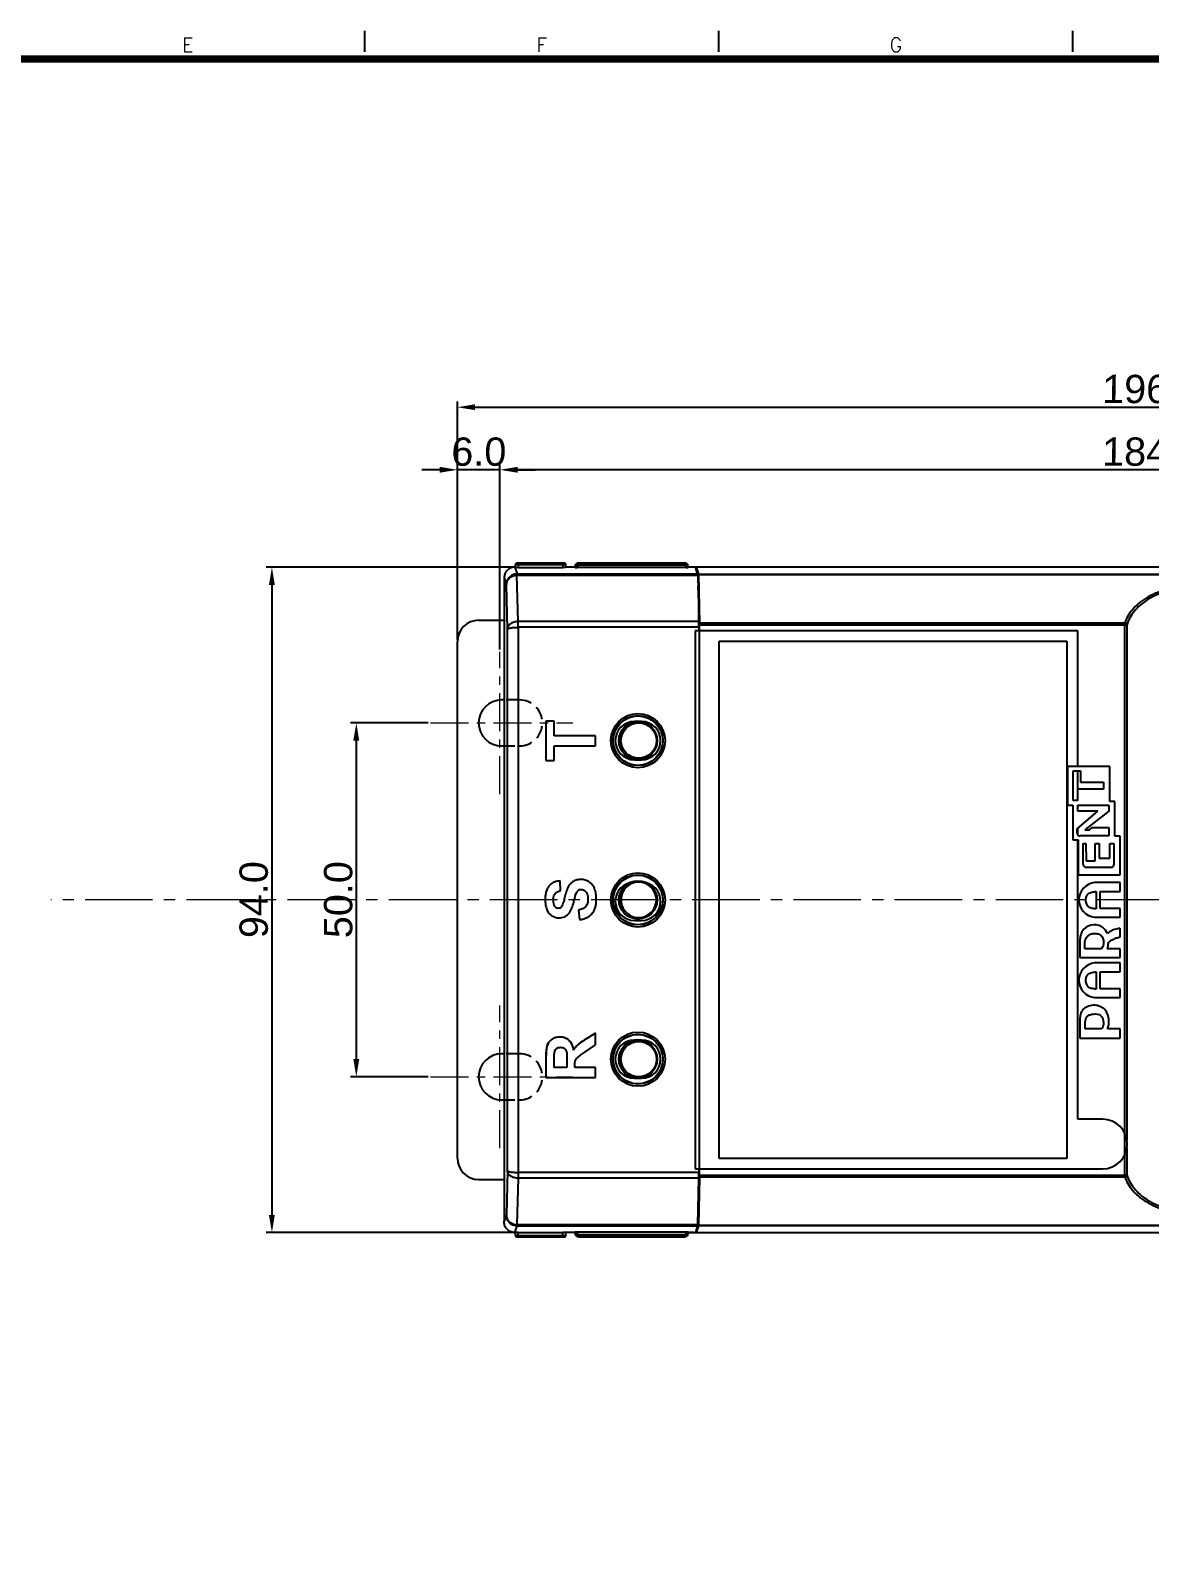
# Model space of a CAD drawing. Header units: millimetres. Extents: x 509 to 5579, y -1329 to 587.
# Drawn here: x 1314.6 to 1472.5, y -988.3 to -771.6 of the extents above; entities that cross this region are included whole.
import ezdxf
from ezdxf.enums import TextEntityAlignment as Align

# ---------------------------------------------------------------- set-up
doc = ezdxf.new("R2010")
doc.units = ezdxf.units.MM
doc.header["$PDMODE"] = 3
doc.header["$PDSIZE"] = 1
for name, pattern in [('CENTER', [17.8, 10.75, -2.35, 2.35, -2.35]), ('CENTER2', [28.575, 19.05, -3.175, 3.175, -3.175]), ('HIDDEN', [3.525, 2.35, -1.175])]:
    doc.linetypes.add(name, pattern=pattern)
doc.layers.get('0').update_dxf_attribs({"linetype": 'CONTINUOUS'})
doc.layers.get('Defpoints').update_dxf_attribs({"linetype": 'CONTINUOUS'})
doc.layers.add('3', color=112, linetype='CENTER', lineweight=15)
doc.layers.add('Dim', color=1, linetype='CONTINUOUS')
doc.styles.add('OMI-1', font='arial.ttf', dxfattribs={"oblique": 1})
doc.styles.add('SIM', font='simplex')
doc.dimstyles.new('1', dxfattribs={"dimtxt": 4, "dimasz": 2.5, "dimexe": 0.8, "dimexo": 0.3, "dimgap": 0.5, "dimtad": 1, "dimtoh": 1, "dimdec": 1, "dimzin": 0, "dimdsep": 46, "dimtxsty": 'OMI-1', "dimcen": 0, "dimclrd": 256, "dimclre": 256, "dimclrt": 256, "dimadec": 0, "dimazin": 0, "dimtfac": 0.8, "dimtdec": 1, "dimtix": 1, "dimtmove": 0, "dimatfit": 3, "dimfxl": 1, "dimtolj": 1, "dimtzin": 0, "dimarcsym": 0})

# ---------------------------------------------------------------- blocks, each defined once
blk = doc.blocks.new('*D4307')
at = {"layer": 'Defpoints', "color": 0}
for p in [(1371.02, -869.4), (1360.56, -919.4), (1371.02, -919.4)]:
    blk.add_point(p, dxfattribs=at)
at = {"layer": 'Dim', "lineweight": -2}
for p, q in [((1370.72, -869.4), (1359.76, -869.4)), ((1360.56, -871.9), (1360.56, -916.9)), ((1370.72, -919.4), (1359.76, -919.4))]:
    blk.add_line(p, q, dxfattribs=at)
at = {"layer": 'Dim'}
for points in [[(1360.97, -871.9), (1360.14, -871.9), (1360.56, -869.4)], [(1360.14, -916.9), (1360.97, -916.9), (1360.56, -919.4)]]:
    blk.add_solid(points, dxfattribs=at)
at = {"layer": 'Dim', "insert": (1358.02, -894.4), "char_height": 4, "attachment_point": 5, "rotation": 90, "style": 'OMI-1'}
blk.add_mtext('\\A1;50.0', dxfattribs=at)
blk = doc.blocks.new('*D4308')
at = {"layer": 'Defpoints', "color": 0}
for p in [(1383.03, -847.4), (1348.64, -941.4), (1383.03, -941.4)]:
    blk.add_point(p, dxfattribs=at)
at = {"layer": 'Dim', "lineweight": -2}
for p, q in [((1382.73, -847.4), (1347.84, -847.4)), ((1348.64, -849.9), (1348.64, -938.9)), ((1382.73, -941.4), (1347.84, -941.4))]:
    blk.add_line(p, q, dxfattribs=at)
at = {"layer": 'Dim'}
for points in [[(1349.05, -849.9), (1348.22, -849.9), (1348.64, -847.4)], [(1348.22, -938.9), (1349.05, -938.9), (1348.64, -941.4)]]:
    blk.add_solid(points, dxfattribs=at)
at = {"layer": 'Dim', "insert": (1346.09, -894.4), "char_height": 4, "attachment_point": 5, "rotation": 90, "style": 'OMI-1'}
blk.add_mtext('\\A1;94.0', dxfattribs=at)
blk = doc.blocks.new('*D4310')
at = {"layer": 'Defpoints', "color": 0}
for p in [(1380.83, -833.64), (1380.83, -859.34), (1564.83, -859.34)]:
    blk.add_point(p, dxfattribs=at)
at = {"layer": 'Dim', "lineweight": -2}
for p, q in [((1380.83, -859.04), (1380.83, -832.84)), ((1562.33, -833.64), (1383.33, -833.64)), ((1564.83, -859.04), (1564.83, -832.84))]:
    blk.add_line(p, q, dxfattribs=at)
at = {"layer": 'Dim'}
for points in [[(1383.33, -833.22), (1383.33, -834.05), (1380.83, -833.64)], [(1562.33, -834.05), (1562.33, -833.22), (1564.83, -833.64)]]:
    blk.add_solid(points, dxfattribs=at)
at = {"layer": 'Dim', "insert": (1472.83, -831.1), "char_height": 4, "attachment_point": 5, "style": 'OMI-1'}
blk.add_mtext('\\A1;184.0', dxfattribs=at)
blk = doc.blocks.new('*D4329')
at = {"layer": 'Defpoints', "color": 0}
for p in [(1570.83, -824.8), (1374.83, -857.9), (1570.83, -857.9)]:
    blk.add_point(p, dxfattribs=at)
at = {"layer": 'Dim', "lineweight": -2}
for p, q in [((1374.83, -857.6), (1374.83, -824)), ((1377.33, -824.8), (1568.33, -824.8)), ((1570.83, -857.6), (1570.83, -824))]:
    blk.add_line(p, q, dxfattribs=at)
at = {"layer": 'Dim'}
for points in [[(1377.33, -824.38), (1377.33, -825.21), (1374.83, -824.8)], [(1568.33, -825.21), (1568.33, -824.38), (1570.83, -824.8)]]:
    blk.add_solid(points, dxfattribs=at)
at = {"layer": 'Dim', "insert": (1472.83, -822.25), "char_height": 4, "attachment_point": 5, "style": 'OMI-1'}
blk.add_mtext('\\A1;196.0', dxfattribs=at)
blk = doc.blocks.new('*D4338')
at = {"layer": 'Defpoints', "color": 0}
for p in [(1374.83, -833.64), (1374.83, -857.9), (1380.83, -859.34)]:
    blk.add_point(p, dxfattribs=at)
at = {"layer": 'Dim', "lineweight": -2}
for p, q in [((1372.33, -833.64), (1369.83, -833.64)), ((1374.83, -857.6), (1374.83, -832.84)), ((1380.83, -833.64), (1374.83, -833.64)), ((1380.83, -859.04), (1380.83, -832.84)), ((1383.33, -833.64), (1385.83, -833.64))]:
    blk.add_line(p, q, dxfattribs=at)
at = {"layer": 'Dim'}
for points in [[(1372.33, -834.05), (1372.33, -833.22), (1374.83, -833.64)], [(1383.33, -833.22), (1383.33, -834.05), (1380.83, -833.64)]]:
    blk.add_solid(points, dxfattribs=at)
at = {"layer": 'Dim', "insert": (1377.83, -831.1), "char_height": 4, "attachment_point": 5, "style": 'OMI-1'}
blk.add_mtext('\\A1;6.0', dxfattribs=at)

msp = doc.modelspace()

# ---------------------------------------------------------------- linework, layer by layer
for p, q in [((1361.749, -774.602), (1361.749, -771.602)), ((1411.749, -774.602), (1411.749, -771.602)), ((1461.749, -774.602), (1461.749, -771.602))]:
    msp.add_line(p, q)
at = {"color": 7, "linetype": 'Continuous'}
for p, q in [((1383.032, -847.401), (1383.032, -847.001)), ((1383.032, -847.001), (1390.132, -847.001)), ((1383.232, -846.801), (1389.932, -846.801)), ((1383.432, -846.801), (1383.432, -847.422)), ((1389.732, -846.801), (1389.732, -847.422)), ((1390.132, -847.401), (1390.132, -847.001)), ((1391.932, -847.117), (1391.932, -846.801)), ((1391.932, -846.801), (1406.932, -846.801)), ((1406.932, -846.817), (1391.932, -846.817)), ((1406.932, -847.117), (1391.932, -847.117)), ((1406.932, -847.117), (1406.932, -846.817)), ((1381.432, -848.901), (1381.432, -939.902)), ((1381.432, -848.902), (1381.747, -849.846)), ((1382.931, -847.401), (1383.249, -848.356)), ((1383.032, -847.401), (1382.931, -847.401)), ((1383.407, -855.074), (1383.244, -848.535)), ((1383.244, -848.535), (1408.759, -848.535)), ((1383.249, -848.356), (1408.75, -848.356)), ((1383.432, -847.422), (1389.732, -847.422)), ((1391.432, -847.401), (1390.132, -847.401)), ((1391.432, -847.401), (1391.432, -847.301)), ((1391.448, -847.301), (1391.448, -847.449)), ((1391.748, -847.301), (1391.448, -847.301)), ((1391.748, -847.301), (1391.748, -847.464)), ((1407.116, -847.464), (1391.748, -847.464)), ((1407.116, -847.464), (1407.116, -847.301)), ((1407.116, -847.301), (1407.416, -847.301)), ((1407.416, -847.449), (1407.416, -847.301)), ((1407.432, -847.301), (1407.432, -847.401)), ((1408.236, -847.401), (1407.432, -847.401)), ((1408.75, -848.356), (1408.436, -847.412)), ((1408.532, -847.401), (1408.532, -847.702)), ((1408.532, -847.401), (1408.854, -848.366)), ((1408.759, -848.535), (1408.922, -855.074)), ((1408.854, -848.366), (1504.88, -848.366)), ((1408.856, -848.42), (1409.027, -855.283)), ((1408.856, -848.42), (1504.88, -848.42)), ((1381.904, -856.154), (1381.747, -849.846)), ((1408.819, -850.075), (1408.796, -850.03)), ((1408.811, -850.616), (1408.847, -850.616)), ((1408.847, -850.616), (1408.929, -853.9)), ((1377.832, -854.901), (1381.432, -854.901)), ((1408.922, -855.074), (1383.407, -855.074)), ((1408.893, -853.9), (1408.929, -853.9)), ((1408.896, -854.024), (1408.93, -854.024)), ((1408.929, -853.9), (1408.93, -854.024)), ((1408.93, -855.074), (1408.93, -854.024)), ((1469.088, -855.283), (1409.027, -855.283)), ((1409.03, -933.273), (1409.03, -855.529)), ((1409.03, -855.529), (1469.381, -855.529)), ((1469.088, -933.519), (1469.088, -855.283)), ((1469.381, -928.394), (1469.381, -855.529)), ((1374.832, -930.901), (1374.832, -857.901)), ((1381.904, -932.649), (1381.904, -856.154)), ((1383.404, -855.893), (1383.404, -932.909)), ((1408.93, -855.893), (1383.404, -855.893)), ((1408.421, -856.401), (1408.421, -932.401)), ((1462.421, -856.401), (1408.421, -856.401)), ((1408.93, -855.893), (1408.93, -856.401)), ((1411.797, -930.936), (1411.797, -857.866)), ((1411.797, -857.866), (1460.867, -857.866)), ((1460.867, -857.866), (1460.867, -930.936)), ((1462.421, -875.562), (1462.421, -856.401)), ((1381.432, -866.151), (1381.082, -866.151)), ((1387.341, -869.147), (1387.341, -874.693)), ((1388.508, -869.147), (1387.341, -869.147)), ((1388.508, -871.22), (1388.508, -869.147)), ((1400.832, -869.201), (1399.832, -869.201)), ((1381.082, -872.651), (1381.432, -872.651)), ((1394.323, -871.22), (1388.508, -871.22)), ((1388.508, -874.693), (1388.508, -872.615)), ((1388.508, -872.615), (1394.323, -872.615)), ((1394.323, -872.615), (1394.323, -871.22)), ((1387.341, -874.693), (1388.508, -874.693)), ((1399.832, -874.601), (1400.832, -874.601)), ((1460.989, -875.562), (1460.989, -881.001)), ((1466.935, -875.562), (1460.989, -875.562)), ((1461.764, -880.36), (1461.758, -876.178)), ((1461.758, -876.178), (1462.823, -876.182)), ((1462.421, -878.745), (1462.421, -876.181)), ((1462.823, -876.182), (1462.808, -877.754)), ((1466.935, -880.482), (1466.935, -875.562)), ((1462.389, -878.745), (1462.396, -880.355)), ((1466.073, -878.758), (1462.389, -878.745)), ((1462.808, -877.754), (1466.072, -877.761)), ((1466.072, -877.761), (1466.073, -878.758)), ((1460.989, -881.001), (1461.727, -881.001)), ((1461.727, -881.001), (1461.727, -885.921)), ((1462.396, -880.355), (1461.764, -880.36)), ((1462.424, -881.869), (1462.424, -881.01)), ((1462.424, -881.01), (1466.804, -881.01)), ((1466.804, -881.01), (1466.813, -881.878)), ((1467.674, -880.482), (1466.935, -880.482)), ((1467.674, -885.403), (1467.674, -880.482)), ((1462.35, -884.383), (1465.285, -881.862)), ((1465.285, -881.862), (1462.424, -881.869)), ((1466.813, -881.878), (1463.446, -884.501)), ((1461.727, -885.921), (1462.466, -885.921)), ((1462.352, -884.967), (1462.35, -884.383)), ((1462.421, -885.188), (1462.421, -884.322)), ((1462.421, -925.401), (1462.421, -885.921)), ((1462.466, -885.921), (1462.466, -890.842)), ((1466.803, -885.37), (1462.757, -885.37)), ((1463.446, -884.501), (1464.064, -884.503)), ((1464.064, -884.503), (1464.446, -884.19)), ((1464.446, -884.19), (1466.803, -884.182)), ((1466.803, -884.182), (1466.803, -885.37)), ((1468.413, -885.403), (1467.674, -885.403)), ((1468.413, -890.842), (1468.413, -885.403)), ((1463.208, -889.417), (1463.21, -886.429)), ((1463.21, -886.429), (1463.582, -886.441)), ((1463.582, -886.441), (1463.594, -888.862)), ((1464.875, -888.862), (1464.875, -886.429)), ((1464.875, -886.429), (1465.469, -886.429)), ((1465.469, -886.429), (1465.469, -888.502)), ((1466.936, -888.502), (1466.936, -886.429)), ((1466.936, -886.429), (1467.535, -886.429)), ((1467.535, -886.429), (1467.537, -889.411)), ((1463.594, -888.862), (1464.875, -888.862)), ((1467.133, -889.816), (1463.613, -889.822)), ((1465.469, -888.502), (1466.936, -888.502)), ((1389.386, -893.116), (1389.324, -891.719)), ((1400.832, -891.901), (1399.832, -891.901)), ((1462.466, -890.842), (1468.413, -890.842)), ((1468.437, -891.956), (1464.809, -891.956)), ((1468.437, -893.206), (1468.437, -891.956)), ((1465.033, -893.219), (1465.045, -895.659)), ((1465.609, -895.597), (1465.609, -893.206)), ((1465.609, -893.206), (1468.437, -893.206)), ((1391.93, -895.833), (1392.062, -897.192)), ((1464.809, -896.846), (1468.437, -896.846)), ((1468.437, -895.597), (1465.609, -895.597)), ((1468.437, -896.846), (1468.437, -895.597)), ((1399.832, -897.301), (1400.832, -897.301)), ((1468.437, -899.619), (1468.437, -898.412)), ((1462.718, -900.262), (1462.718, -902.562)), ((1463.449, -901.3), (1463.449, -900.303)), ((1465.768, -901.3), (1463.449, -901.3)), ((1468.437, -901.3), (1466.6, -901.3)), ((1468.437, -902.562), (1468.437, -901.3)), ((1462.718, -902.562), (1468.437, -902.562)), ((1468.437, -903.302), (1464.809, -903.302)), ((1468.437, -904.551), (1468.437, -903.302)), ((1465.033, -904.565), (1465.045, -907.005)), ((1465.609, -904.551), (1468.437, -904.551)), ((1465.609, -906.942), (1465.609, -904.551)), ((1468.437, -906.942), (1465.609, -906.942)), ((1468.437, -908.192), (1468.437, -906.942)), ((1464.809, -908.192), (1468.437, -908.192)), ((1462.718, -911.645), (1462.718, -913.945)), ((1463.489, -912.603), (1463.489, -911.687)), ((1394.323, -913.224), (1392.971, -914.07)), ((1394.323, -914.894), (1394.323, -913.224)), ((1400.832, -914.201), (1399.832, -914.201)), ((1462.718, -913.945), (1468.437, -913.945)), ((1465.784, -912.603), (1463.489, -912.603)), ((1468.437, -912.603), (1466.646, -912.603)), ((1468.437, -913.945), (1468.437, -912.603)), ((1381.432, -916.151), (1381.082, -916.151)), ((1392.804, -915.913), (1394.323, -914.894)), ((1387.332, -916.527), (1387.332, -919.501)), ((1387.341, -916.527), (1387.341, -919.493)), ((1388.508, -918.097), (1388.508, -916.985)), ((1390.301, -918.097), (1388.508, -918.097)), ((1390.301, -917.042), (1390.301, -918.097)), ((1391.401, -918.097), (1391.401, -917.801)), ((1394.323, -918.097), (1391.401, -918.097)), ((1394.323, -919.493), (1394.323, -918.097)), ((1387.332, -919.501), (1394.332, -919.501)), ((1387.341, -919.493), (1394.323, -919.493)), ((1399.832, -919.601), (1400.832, -919.601)), ((1381.082, -922.651), (1381.432, -922.651)), ((1465.921, -925.401), (1462.421, -925.401)), ((1469.381, -933.273), (1469.381, -929.408)), ((1460.867, -930.936), (1411.797, -930.936)), ((1381.904, -932.649), (1381.747, -938.956)), ((1383.407, -933.728), (1383.244, -940.267)), ((1408.93, -932.909), (1383.404, -932.909)), ((1408.922, -933.728), (1383.407, -933.728)), ((1408.421, -932.401), (1465.921, -932.401)), ((1408.759, -940.267), (1408.922, -933.728)), ((1409.027, -933.519), (1408.856, -940.382)), ((1408.93, -932.401), (1408.93, -932.909)), ((1408.93, -934.778), (1408.93, -933.728)), ((1409.027, -933.519), (1469.088, -933.519)), ((1409.03, -933.273), (1469.381, -933.273)), ((1377.832, -933.901), (1381.432, -933.901)), ((1408.929, -934.902), (1408.847, -938.187)), ((1408.929, -934.902), (1408.893, -934.902)), ((1408.93, -934.778), (1408.896, -934.778)), ((1408.93, -934.778), (1408.929, -934.902)), ((1381.432, -939.901), (1381.747, -938.956)), ((1383.244, -940.267), (1408.759, -940.267)), ((1408.819, -938.728), (1408.796, -938.773)), ((1408.847, -938.187), (1408.811, -938.187)), ((1382.931, -941.401), (1383.249, -940.447)), ((1383.032, -941.401), (1382.931, -941.401)), ((1383.032, -941.801), (1383.032, -941.401)), ((1383.032, -941.801), (1390.132, -941.801)), ((1383.232, -942.001), (1389.932, -942.001)), ((1383.249, -940.447), (1408.75, -940.447)), ((1383.432, -942.001), (1383.432, -941.38)), ((1383.432, -941.38), (1389.732, -941.38)), ((1389.732, -942.001), (1389.732, -941.38)), ((1390.132, -941.801), (1390.132, -941.401)), ((1391.432, -941.401), (1390.132, -941.401)), ((1391.432, -941.501), (1391.432, -941.401)), ((1391.448, -941.354), (1391.448, -941.501)), ((1391.748, -941.501), (1391.448, -941.501)), ((1391.748, -941.338), (1391.748, -941.501)), ((1407.116, -941.338), (1391.748, -941.338)), ((1391.932, -942.001), (1391.932, -941.686)), ((1391.932, -941.686), (1406.932, -941.686)), ((1391.932, -941.985), (1406.932, -941.985)), ((1406.932, -942.001), (1391.932, -942.001)), ((1406.932, -942.001), (1406.932, -941.686)), ((1407.116, -941.501), (1407.116, -941.338)), ((1407.116, -941.501), (1407.416, -941.501)), ((1407.416, -941.501), (1407.416, -941.354)), ((1407.432, -941.401), (1407.432, -941.501)), ((1408.236, -941.401), (1407.432, -941.401)), ((1408.75, -940.447), (1408.436, -941.391)), ((1408.854, -940.436), (1408.532, -941.401)), ((1408.532, -941.401), (1408.532, -941.101)), ((1479.281, -940.436), (1408.854, -940.436)), ((1479.289, -940.382), (1408.856, -940.382))]:
    msp.add_line(p, q, dxfattribs=at)
at = {"linetype": 'Continuous'}
for p, q in [((1512.038, -847.401), (1407.432, -847.401)), ((1512.038, -847.401), (1408.532, -847.401)), ((1407.432, -941.401), (1555.832, -941.401)), ((1408.532, -941.401), (1554.334, -941.401))]:
    msp.add_line(p, q, dxfattribs=at)
at = {"color": 7, "linetype": 'HIDDEN', "ltscale": 0.8}
for p, q in [((1383.583, -866.151), (1381.082, -866.151)), ((1381.082, -872.651), (1383.583, -872.651)), ((1383.583, -916.151), (1381.082, -916.151)), ((1381.082, -922.651), (1383.583, -922.651))]:
    msp.add_line(p, q, dxfattribs=at)
at = {"const_width": 1}
msp.add_lwpolyline([(1911.749, -775.602), (1111.749, -775.602), (1111.749, -1325.602), (1911.749, -1325.602)], close=True, dxfattribs=at)
at = {"color": 7, "linetype": 'Continuous'}
for centre, radius in [((1400.332, -871.901), 3.83), ((1400.332, -871.901), 3.53), ((1400.332, -871.901), 3.5), ((1400.332, -871.901), 2.7), ((1400.432, -871.901), 2.5), ((1400.332, -894.401), 3.83), ((1400.332, -894.401), 3.53), ((1400.332, -894.401), 3.5), ((1400.332, -894.401), 2.7), ((1400.332, -916.901), 3.83), ((1400.332, -916.901), 3.53), ((1400.332, -916.901), 3.5), ((1400.332, -916.901), 2.7), ((1400.432, -916.901), 2.5)]:
    msp.add_circle(centre, radius, dxfattribs=at)
for centre, radius, start, end in [((1383.232, -847.001), 0.2, 90, 180), ((1389.932, -847.001), 0.2, 0, 90), ((1391.932, -847.301), 0.5, 90, 180), ((1391.932, -847.301), 0.484, 90, 180), ((1391.932, -847.301), 0.184, 90, 180), ((1406.932, -847.301), 0.5, 0, 90), ((1406.932, -847.301), 0.484, 0, 90), ((1406.932, -847.301), 0.184, 0, 90), ((1382.931, -848.888), 1.487, 90.0025, 93.02792), ((1377.832, -857.901), 3, 90, 180), ((1381.082, -869.401), 3.25, 89.99657, 269.99656), ((1399.832, -871.901), 2.7, 90, 270), ((1400.832, -871.901), 2.7, 270, 90), ((1462.757, -884.965), 0.405, 180.23735, 270), ((1463.612, -889.418), 0.405, 179.95323, 270.10554), ((1467.132, -889.411), 0.405, 270.09456, 0.02487), ((1399.832, -894.601), 2.7, 90, 270), ((1400.432, -894.401), 2.5, 102.31246, 84.027), ((1400.333, -894.42), 2.545, 98.21321, 103.59716), ((1400.333, -894.381), 2.506, 73.77276, 79.74298), ((1400.832, -894.601), 2.7, 270, 90), ((1465.039, -894.401), 2.456, 95.36078, 264.63922), ((1465.039, -905.747), 2.456, 95.36078, 264.63922), ((1399.832, -916.901), 2.7, 90, 270), ((1400.832, -916.901), 2.7, 270, 90), ((1381.082, -919.401), 3.25, 90.00344, 270.00343), ((1465.921, -928.901), 3.5, 270, 90), ((1377.832, -930.901), 3, 180, 270), ((1382.931, -939.914), 1.487, 266.97208, 269.9975), ((1383.232, -941.801), 0.2, 180, 270), ((1389.932, -941.801), 0.2, 270, 0), ((1391.932, -941.501), 0.5, 180, 270), ((1391.932, -941.501), 0.484, 180, 270), ((1391.932, -941.501), 0.184, 180, 270), ((1406.932, -941.501), 0.5, 270, 0), ((1406.932, -941.501), 0.484, 270, 0), ((1406.932, -941.501), 0.184, 270, 0)]:
    msp.add_arc(centre, radius, start, end, dxfattribs=at)
at = {"color": 7, "linetype": 'HIDDEN', "ltscale": 0.8}
for centre, start, end in [((1383.583, -869.401), 269.99657, 89.99656), ((1383.583, -919.401), 270.00344, 90.00343)]:
    msp.add_arc(centre, 3.25, start, end, dxfattribs=at)
at = {"color": 7, "linetype": 'Continuous'}
for centre, major_axis, ratio, start_param, end_param in [((1383.432, -847.401), (0.4, 0), 0.0524078, 3.1415927, 4.712389), ((1389.732, -847.401), (0.4, 0), 0.0524078, -1.5707963, 0), ((1391.748, -847.448), (0.3, 0), 0.0524078, -3.1241394, -1.5707963), ((1407.116, -847.448), (0.3, 0), 0.0524078, -1.5707963, -0.0174533), ((1408.236, -847.412), (0.2, 0), 0.0524078, 6.3006386, 7.8539816), ((1408.749, -849.354), (0, 1), 0.0174551, -0.6108652, -0.0523599), ((1408.853, -848.666), (0, 0.3), 0.0174551, -0.6108652, -0.0523599), ((1408.817, -853.073), (0, 3), 0.0174551, -0.6108652, -0.0349066), ((1408.912, -855.893), (0, 1), 0.0174551, -1.5707963, -0.6108652), ((1409.024, -855.529), (0, 0.3), 0.0174551, 4.712389, 5.6723201), ((1408.912, -932.909), (0, 1), 0.0174551, -2.5307274, -1.5707963), ((1409.024, -933.273), (0, 0.3), 0.0174551, 3.7524579, 4.712389), ((1408.749, -939.448), (0, 1), 0.0174551, -3.0892328, -2.5307274), ((1408.817, -935.729), (0, 3), 0.0174551, -3.1066861, -2.5307274), ((1383.432, -941.401), (0.4, 0), 0.0524078, 1.5707963, 3.1415927), ((1389.732, -941.401), (0.4, 0), 0.0524078, 0, 1.5707963), ((1391.748, -941.354), (0.3, 0), 0.0524078, 1.5707963, 3.1241394), ((1407.116, -941.354), (0.3, 0), 0.0524078, 0.0174533, 1.5707963), ((1408.236, -941.391), (0.2, 0), 0.0524078, -1.5707963, -0.0174533), ((1408.853, -940.137), (0, 0.3), 0.0174551, -3.0892328, -2.5307274)]:
    msp.add_ellipse(centre, major_axis=major_axis, ratio=ratio, start_param=start_param, end_param=end_param, dxfattribs=at)
for points, knots in [([(1382.852, -847.403), (1382.664, -847.413), (1382.288, -847.506), (1381.817, -847.844), (1381.505, -848.332), (1381.432, -848.713), (1381.432, -848.902)], [0, 0, 0, 0, 0.2497766, 0.4997245, 0.7498205, 1, 1, 1, 1]), ([(1383.249, -848.356), (1383.053, -848.356), (1382.659, -848.434), (1382.16, -848.766), (1381.826, -849.261), (1381.747, -849.653), (1381.747, -849.846)], [0, 0, 0, 0, 0.251159, 0.5017344, 0.751296, 1, 1, 1, 1]), ([(1381.747, -849.846), (1381.748, -849.676), (1381.833, -849.324), (1382.173, -848.892), (1382.667, -848.605), (1383.051, -848.537), (1383.244, -848.535)], [0, 0, 0, 0, 0.2336723, 0.4775799, 0.7345507, 1, 1, 1, 1]), ([(1383.244, -848.535), (1383.245, -848.493), (1383.245, -848.439), (1383.248, -848.379), (1383.248, -848.361), (1383.249, -848.356)], [0, 0, 0, 0, 0.7039161, 0.905099, 1, 1, 1, 1]), ([(1478.17, -850.172), (1477.048, -850.172), (1474.916, -850.438), (1472.507, -851.418), (1470.998, -852.493), (1470.13, -853.356), (1469.483, -854.284), (1469.192, -854.951), (1469.088, -855.283)], [0, 0, 0, 0, 0.3041884, 0.5753543, 0.6949955, 0.8044943, 0.905468, 1, 1, 1, 1]), ([(1478.17, -850.418), (1477.079, -850.418), (1475.468, -850.627), (1473.513, -851.319), (1471.915, -852.158), (1470.621, -853.255), (1469.76, -854.537), (1469.481, -855.199), (1469.381, -855.529)], [0, 0, 0, 0, 0.3028457, 0.4434929, 0.5736997, 0.8023906, 0.9042134, 1, 1, 1, 1]), ([(1383.407, -855.074), (1383.214, -855.076), (1382.838, -855.13), (1382.417, -855.327), (1382.159, -855.551), (1382.017, -855.737), (1381.927, -855.941), (1381.905, -856.084), (1381.904, -856.154)], [0, 0, 0, 0, 0.2863704, 0.552681, 0.6747648, 0.7888149, 0.8965091, 1, 1, 1, 1]), ([(1383.404, -855.893), (1383.404, -855.814), (1383.405, -855.541), (1383.406, -855.268), (1383.407, -855.074)], [0, 0, 0, 0, 0.29016, 1, 1, 1, 1]), ([(1469.381, -855.529), (1469.372, -855.466), (1469.29, -855.342), (1469.158, -855.292), (1469.088, -855.283)], [0, 0, 0, 0, 0.4738785, 1, 1, 1, 1]), ([(1381.904, -856.154), (1381.906, -856.134), (1381.932, -856.104), (1381.976, -856.077), (1382.051, -856.042), (1382.176, -856.005), (1382.361, -855.968), (1382.584, -855.936), (1382.936, -855.904), (1383.213, -855.894), (1383.404, -855.893)], [0, 0, 0, 0, 0.0385471, 0.0669084, 0.1026849, 0.196512, 0.3185573, 0.4653741, 0.6319631, 1, 1, 1, 1]), ([(1401.034, -869.475), (1400.895, -869.434), (1400.609, -869.377), (1400.173, -869.367), (1399.741, -869.432), (1399.327, -869.568), (1398.942, -869.773), (1398.596, -870.039), (1398.299, -870.359), (1398.06, -870.724), (1397.883, -871.123), (1397.774, -871.545), (1397.736, -871.98), (1397.767, -872.415), (1397.868, -872.839), (1398.035, -873.242), (1398.264, -873.613), (1398.454, -873.833), (1398.557, -873.935)], [0, 0, 0, 0, 0.0624911, 0.1249804, 0.1874739, 0.249968, 0.3124636, 0.3749607, 0.4374591, 0.4999588, 0.5624598, 0.624962, 0.6874655, 0.7499702, 0.812476, 0.8749829, 0.9374909, 1, 1, 1, 1]), ([(1401.034, -874.328), (1401.194, -874.313), (1401.513, -874.251), (1401.814, -874.13), (1401.958, -874.056)], [0, 0, 0, 0, 0.4998624, 1, 1, 1, 1]), ([(1387.798, -892.419), (1387.684, -892.551), (1387.494, -892.85), (1387.323, -893.349), (1387.237, -893.869), (1387.221, -894.219), (1387.221, -894.394)], [0, 0, 0, 0, 0.2498551, 0.4998492, 0.7499321, 1, 1, 1, 1]), ([(1389.324, -891.719), (1389.181, -891.725), (1388.893, -891.758), (1388.479, -891.89), (1388.103, -892.111), (1387.893, -892.31), (1387.798, -892.419)], [0, 0, 0, 0, 0.2499943, 0.5000327, 0.7500116, 1, 1, 1, 1]), ([(1390.477, -892.569), (1390.415, -892.688), (1390.309, -892.934), (1390.135, -893.441), (1390.033, -893.83), (1389.972, -894.09)], [0, 0, 0, 0, 0.2500058, 0.5000954, 1, 1, 1, 1]), ([(1391.185, -891.799), (1391.036, -891.891), (1390.76, -892.119), (1390.558, -892.413), (1390.477, -892.569)], [0, 0, 0, 0, 0.4999207, 1, 1, 1, 1]), ([(1392.293, -891.518), (1392.101, -891.518), (1391.714, -891.554), (1391.349, -891.698), (1391.185, -891.799)], [0, 0, 0, 0, 0.500407, 1, 1, 1, 1]), ([(1393.415, -891.852), (1393.248, -891.746), (1392.887, -891.576), (1392.49, -891.518), (1392.293, -891.518)], [0, 0, 0, 0, 0.5001135, 1, 1, 1, 1]), ([(1394.192, -892.794), (1394.113, -892.603), (1393.905, -892.24), (1393.589, -891.962), (1393.415, -891.852)], [0, 0, 0, 0, 0.5001741, 1, 1, 1, 1]), ([(1399.735, -891.946), (1399.62, -891.974), (1399.396, -892.045), (1399.076, -892.196), (1398.781, -892.39), (1398.514, -892.623), (1398.282, -892.889), (1398.087, -893.183), (1397.933, -893.502), (1397.823, -893.837), (1397.758, -894.185), (1397.74, -894.538), (1397.768, -894.89), (1397.841, -895.236), (1397.959, -895.569), (1398.118, -895.884), (1398.317, -896.176), (1398.474, -896.353), (1398.557, -896.435)], [0, 0, 0, 0, 0.0624938, 0.1249888, 0.1874847, 0.2499813, 0.3124787, 0.3749769, 0.4374759, 0.4999757, 0.5624762, 0.6249776, 0.6874797, 0.7499824, 0.8124857, 0.8749898, 0.9374945, 1, 1, 1, 1]), ([(1387.221, -894.394), (1387.221, -894.744), (1387.266, -895.218), (1387.418, -895.662), (1387.464, -895.77)], [0, 0, 0, 0, 0.7495134, 1, 1, 1, 1]), ([(1388.374, -894.408), (1388.374, -894.329), (1388.386, -894.019), (1388.47, -893.693), (1388.614, -893.51)], [0, 0, 0, 0, 0.2521555, 1, 1, 1, 1]), ([(1388.628, -895.378), (1388.578, -895.309), (1388.415, -895.01), (1388.374, -894.661), (1388.374, -894.408)], [0, 0, 0, 0, 0.2510567, 1, 1, 1, 1]), ([(1388.614, -893.51), (1388.66, -893.452), (1388.768, -893.348), (1389.024, -893.2), (1389.241, -893.142), (1389.386, -893.116)], [0, 0, 0, 0, 0.2502309, 0.5005413, 1, 1, 1, 1]), ([(1389.972, -894.09), (1389.945, -894.203), (1389.889, -894.429), (1389.794, -894.764), (1389.699, -895.039), (1389.603, -895.25), (1389.542, -895.35), (1389.505, -895.395)], [0, 0, 0, 0, 0.249998, 0.4999853, 0.7499126, 0.8749868, 1, 1, 1, 1]), ([(1390.569, -896.299), (1390.667, -896.191), (1390.828, -895.944), (1391.067, -895.412), (1391.19, -894.99), (1391.26, -894.707)], [0, 0, 0, 0, 0.2500001, 0.5000485, 1, 1, 1, 1]), ([(1391.26, -894.707), (1391.307, -894.517), (1391.379, -894.233), (1391.48, -893.855), (1391.533, -893.667), (1391.565, -893.575)], [0, 0, 0, 0, 0.5000107, 0.750013, 1, 1, 1, 1]), ([(1391.565, -893.575), (1391.599, -893.48), (1391.677, -893.296), (1391.795, -893.128), (1391.872, -893.064)], [0, 0, 0, 0, 0.5006195, 1, 1, 1, 1]), ([(1391.872, -893.064), (1391.931, -893.015), (1392.067, -892.938), (1392.222, -892.914), (1392.298, -892.914)], [0, 0, 0, 0, 0.4998298, 1, 1, 1, 1]), ([(1392.298, -892.914), (1392.364, -892.914), (1392.497, -892.93), (1392.745, -893.029), (1392.898, -893.165), (1392.983, -893.266)], [0, 0, 0, 0, 0.2505342, 0.501071, 1, 1, 1, 1]), ([(1393.271, -894.298), (1393.271, -894.482), (1393.243, -894.761), (1393.109, -895.107), (1393.006, -895.262), (1392.946, -895.332)], [0, 0, 0, 0, 0.4994153, 0.7497368, 1, 1, 1, 1]), ([(1392.983, -893.266), (1393.041, -893.336), (1393.16, -893.533), (1393.255, -893.889), (1393.271, -894.162), (1393.271, -894.298)], [0, 0, 0, 0, 0.2501792, 0.6250071, 1, 1, 1, 1]), ([(1393.84, -896.347), (1393.958, -896.21), (1394.157, -895.903), (1394.339, -895.39), (1394.431, -894.854), (1394.448, -894.493), (1394.448, -894.312)], [0, 0, 0, 0, 0.2498655, 0.4998549, 0.7499349, 1, 1, 1, 1]), ([(1394.448, -894.312), (1394.448, -894.054), (1394.417, -893.538), (1394.291, -893.032), (1394.192, -892.794)], [0, 0, 0, 0, 0.5002522, 1, 1, 1, 1]), ([(1465.045, -895.659), (1464.852, -895.66), (1464.482, -895.614), (1463.956, -895.448), (1463.646, -894.987), (1463.554, -894.464), (1463.63, -893.942), (1463.908, -893.473), (1464.447, -893.284), (1464.832, -893.22), (1465.033, -893.219)], [0, 0, 0, 0, 0.1336899, 0.2605755, 0.3658519, 0.5009197, 0.6222081, 0.7277325, 0.8600924, 1, 1, 1, 1]), ([(1387.464, -895.77), (1387.538, -895.944), (1387.728, -896.278), (1388.014, -896.537), (1388.172, -896.64)], [0, 0, 0, 0, 0.5002693, 1, 1, 1, 1]), ([(1388.172, -896.64), (1388.319, -896.735), (1388.639, -896.888), (1388.991, -896.939), (1389.166, -896.939)], [0, 0, 0, 0, 0.5000984, 1, 1, 1, 1]), ([(1389.07, -895.606), (1388.985, -895.606), (1388.809, -895.57), (1388.678, -895.447), (1388.628, -895.378)], [0, 0, 0, 0, 0.4999001, 1, 1, 1, 1]), ([(1389.505, -895.395), (1389.452, -895.458), (1389.322, -895.57), (1389.153, -895.606), (1389.07, -895.606)], [0, 0, 0, 0, 0.5003445, 1, 1, 1, 1]), ([(1389.166, -896.939), (1389.298, -896.939), (1389.564, -896.915), (1389.945, -896.79), (1390.287, -896.581), (1390.481, -896.398), (1390.569, -896.299)], [0, 0, 0, 0, 0.250002, 0.4999911, 0.7500036, 1, 1, 1, 1]), ([(1392.946, -895.332), (1392.883, -895.405), (1392.738, -895.534), (1392.401, -895.723), (1392.119, -895.8), (1391.93, -895.833)], [0, 0, 0, 0, 0.2502045, 0.5004975, 1, 1, 1, 1]), ([(1392.062, -897.192), (1392.229, -897.172), (1392.56, -897.114), (1393.039, -896.953), (1393.48, -896.703), (1393.73, -896.474), (1393.84, -896.347)], [0, 0, 0, 0, 0.2499674, 0.5000526, 0.7500463, 1, 1, 1, 1]), ([(1401.034, -896.828), (1401.194, -896.813), (1401.513, -896.751), (1401.814, -896.63), (1401.958, -896.556)], [0, 0, 0, 0, 0.4998624, 1, 1, 1, 1]), ([(1466.615, -899.17), (1466.464, -898.844), (1466.132, -898.33), (1465.385, -897.957), (1464.408, -897.853), (1462.995, -898.423), (1462.718, -899.665), (1462.718, -900.262)], [0, 0, 0, 0, 0.1859466, 0.3011593, 0.4204121, 0.6905914, 1, 1, 1, 1]), ([(1463.449, -900.303), (1463.449, -900.017), (1463.68, -899.566), (1464.195, -899.229), (1464.705, -899.127), (1465.214, -899.166), (1465.587, -899.272), (1465.704, -899.399)], [0, 0, 0, 0, 0.2967899, 0.4626729, 0.630097, 0.821919, 1, 1, 1, 1]), ([(1468.437, -898.412), (1468.282, -898.435), (1467.884, -898.511), (1467.217, -898.657), (1466.809, -898.993), (1466.615, -899.17)], [0, 0, 0, 0, 0.2340983, 0.6076576, 1, 1, 1, 1]), ([(1465.704, -899.399), (1465.95, -899.665), (1466.13, -900.216), (1466.008, -900.874), (1465.887, -901.181), (1465.768, -901.3)], [0, 0, 0, 0, 0.5371858, 0.7519868, 1, 1, 1, 1]), ([(1466.767, -900.409), (1466.877, -900.282), (1467.161, -900.098), (1467.614, -899.859), (1468.047, -899.714), (1468.331, -899.642), (1468.437, -899.619)], [0, 0, 0, 0, 0.2698472, 0.5307629, 0.8247003, 1, 1, 1, 1]), ([(1465.045, -907.005), (1464.852, -907.006), (1464.482, -906.959), (1463.956, -906.794), (1463.646, -906.333), (1463.554, -905.81), (1463.63, -905.287), (1463.908, -904.819), (1464.447, -904.629), (1464.832, -904.566), (1465.033, -904.565)], [0, 0, 0, 0, 0.1336899, 0.2605755, 0.3658519, 0.5009197, 0.6222081, 0.7277325, 0.8600924, 1, 1, 1, 1]), ([(1466.646, -912.603), (1466.679, -912.52), (1466.784, -912.252), (1466.851, -911.625), (1466.793, -910.761), (1466.357, -909.879), (1465.596, -909.424), (1464.785, -909.235), (1463.943, -909.354), (1463.182, -909.797), (1462.878, -910.31), (1462.807, -910.587)], [0, 0, 0, 0, 0.0384304, 0.1227943, 0.2669392, 0.4062373, 0.5235163, 0.6340921, 0.7579704, 0.8785021, 1, 1, 1, 1]), ([(1463.489, -911.687), (1463.489, -911.391), (1463.581, -910.869), (1464.172, -910.587), (1464.807, -910.506), (1465.396, -910.499), (1465.65, -910.724)], [0, 0, 0, 0, 0.309718, 0.4712112, 0.6446961, 1, 1, 1, 1]), ([(1466.052, -911.743), (1466.052, -911.907), (1466.028, -912.215), (1465.884, -912.503), (1465.784, -912.603)], [0, 0, 0, 0, 0.5351185, 1, 1, 1, 1]), ([(1388.193, -914.085), (1388.04, -914.181), (1387.763, -914.416), (1387.584, -914.733), (1387.523, -914.898)], [0, 0, 0, 0, 0.5069995, 1, 1, 1, 1]), ([(1388.198, -914.092), (1388.048, -914.186), (1387.771, -914.419), (1387.592, -914.735), (1387.531, -914.901)], [0, 0, 0, 0, 0.5001667, 1, 1, 1, 1]), ([(1389.295, -913.776), (1389.098, -913.776), (1388.711, -913.824), (1388.353, -913.984), (1388.193, -914.085)], [0, 0, 0, 0, 0.5095215, 1, 1, 1, 1]), ([(1389.295, -913.785), (1389.103, -913.785), (1388.717, -913.832), (1388.36, -913.99), (1388.198, -914.092)], [0, 0, 0, 0, 0.5001275, 1, 1, 1, 1]), ([(1390.597, -914.241), (1390.512, -914.165), (1390.328, -914.029), (1389.9, -913.828), (1389.538, -913.776), (1389.295, -913.776)], [0, 0, 0, 0, 0.2414214, 0.4831517, 1, 1, 1, 1]), ([(1390.591, -914.247), (1390.504, -914.169), (1390.313, -914.029), (1389.885, -913.834), (1389.528, -913.785), (1389.295, -913.785)], [0, 0, 0, 0, 0.2503883, 0.5008116, 1, 1, 1, 1]), ([(1391.238, -915.65), (1391.22, -915.52), (1391.172, -915.261), (1391.05, -914.885), (1390.863, -914.536), (1390.689, -914.335), (1390.591, -914.247)], [0, 0, 0, 0, 0.2499384, 0.5000226, 0.7500492, 1, 1, 1, 1]), ([(1391.243, -915.624), (1391.222, -915.479), (1391.168, -915.204), (1391.032, -914.824), (1390.845, -914.499), (1390.684, -914.319), (1390.597, -914.241)], [0, 0, 0, 0, 0.2823413, 0.5384762, 0.7748927, 1, 1, 1, 1]), ([(1392.966, -914.063), (1392.732, -914.209), (1392.411, -914.415), (1392.037, -914.692), (1391.892, -914.813), (1391.831, -914.871)], [0, 0, 0, 0, 0.5935871, 0.819691, 1, 1, 1, 1]), ([(1392.971, -914.07), (1392.774, -914.193), (1392.481, -914.381), (1392.103, -914.651), (1391.922, -914.797), (1391.837, -914.877)], [0, 0, 0, 0, 0.499922, 0.750011, 1, 1, 1, 1]), ([(1387.523, -914.898), (1387.488, -914.993), (1387.43, -915.213), (1387.347, -915.755), (1387.332, -916.204), (1387.332, -916.527)], [0, 0, 0, 0, 0.1847414, 0.4120416, 1, 1, 1, 1]), ([(1387.531, -914.901), (1387.484, -915.03), (1387.421, -915.298), (1387.353, -915.841), (1387.341, -916.253), (1387.341, -916.527)], [0, 0, 0, 0, 0.2499949, 0.5001911, 1, 1, 1, 1]), ([(1388.508, -916.985), (1388.508, -916.899), (1388.508, -916.727), (1388.51, -916.468), (1388.515, -916.253), (1388.523, -916.081), (1388.528, -915.995), (1388.535, -915.953)], [0, 0, 0, 0, 0.2500054, 0.5000103, 0.7500129, 0.8750071, 1, 1, 1, 1]), ([(1388.535, -915.953), (1388.55, -915.852), (1388.607, -915.652), (1388.734, -915.484), (1388.811, -915.417)], [0, 0, 0, 0, 0.5005149, 1, 1, 1, 1]), ([(1388.811, -915.417), (1388.889, -915.35), (1389.075, -915.249), (1389.283, -915.224), (1389.385, -915.224)], [0, 0, 0, 0, 0.499395, 1, 1, 1, 1]), ([(1389.385, -915.224), (1389.478, -915.224), (1389.664, -915.242), (1389.84, -915.315), (1389.916, -915.367)], [0, 0, 0, 0, 0.5004872, 1, 1, 1, 1]), ([(1389.916, -915.367), (1389.986, -915.415), (1390.111, -915.535), (1390.187, -915.689), (1390.214, -915.77)], [0, 0, 0, 0, 0.4997774, 1, 1, 1, 1]), ([(1390.214, -915.77), (1390.231, -915.82), (1390.252, -915.925), (1390.276, -916.137), (1390.292, -916.403), (1390.3, -916.723), (1390.301, -916.936), (1390.301, -917.042)], [0, 0, 0, 0, 0.1249951, 0.2500593, 0.5000166, 0.7500061, 1, 1, 1, 1]), ([(1391.837, -914.877), (1391.778, -914.933), (1391.55, -915.168), (1391.361, -915.439), (1391.238, -915.65)], [0, 0, 0, 0, 0.2502651, 1, 1, 1, 1]), ([(1391.831, -914.871), (1391.777, -914.922), (1391.554, -915.15), (1391.368, -915.413), (1391.243, -915.624)], [0, 0, 0, 0, 0.2321304, 1, 1, 1, 1]), ([(1391.776, -916.659), (1391.815, -916.622), (1391.897, -916.555), (1392.065, -916.426), (1392.28, -916.271), (1392.541, -916.09), (1392.716, -915.972), (1392.804, -915.913)], [0, 0, 0, 0, 0.1249975, 0.2500228, 0.5000076, 0.7500031, 1, 1, 1, 1]), ([(1401.034, -914.475), (1400.895, -914.434), (1400.609, -914.377), (1400.173, -914.367), (1399.741, -914.432), (1399.327, -914.568), (1398.942, -914.773), (1398.596, -915.039), (1398.299, -915.359), (1398.06, -915.724), (1397.883, -916.123), (1397.774, -916.545), (1397.736, -916.98), (1397.767, -917.415), (1397.868, -917.839), (1398.035, -918.242), (1398.264, -918.613), (1398.454, -918.833), (1398.557, -918.935)], [0, 0, 0, 0, 0.0624911, 0.1249804, 0.1874739, 0.249968, 0.3124636, 0.3749607, 0.4374591, 0.4999588, 0.5624598, 0.624962, 0.6874655, 0.7499702, 0.812476, 0.8749829, 0.9374909, 1, 1, 1, 1]), ([(1391.401, -917.801), (1391.401, -917.681), (1391.406, -917.501), (1391.436, -917.262), (1391.464, -917.144), (1391.484, -917.087)], [0, 0, 0, 0, 0.4998188, 0.749998, 1, 1, 1, 1]), ([(1391.484, -917.087), (1391.512, -917.005), (1391.595, -916.849), (1391.713, -916.718), (1391.776, -916.659)], [0, 0, 0, 0, 0.4997513, 1, 1, 1, 1]), ([(1401.034, -919.328), (1401.194, -919.313), (1401.513, -919.251), (1401.814, -919.13), (1401.958, -919.056)], [0, 0, 0, 0, 0.4998624, 1, 1, 1, 1]), ([(1381.904, -932.649), (1381.906, -932.669), (1381.932, -932.698), (1381.976, -932.726), (1382.051, -932.76), (1382.176, -932.797), (1382.361, -932.835), (1382.584, -932.866), (1382.936, -932.899), (1383.213, -932.909), (1383.404, -932.909)], [0, 0, 0, 0, 0.0385471, 0.0669084, 0.1026849, 0.196512, 0.3185573, 0.4653741, 0.6319631, 1, 1, 1, 1]), ([(1383.407, -933.728), (1383.214, -933.727), (1382.838, -933.673), (1382.417, -933.476), (1382.159, -933.252), (1382.017, -933.065), (1381.927, -932.862), (1381.905, -932.719), (1381.904, -932.649)], [0, 0, 0, 0, 0.2863704, 0.552681, 0.6747648, 0.7888149, 0.8965091, 1, 1, 1, 1]), ([(1383.404, -932.909), (1383.404, -932.988), (1383.405, -933.261), (1383.406, -933.534), (1383.407, -933.728)], [0, 0, 0, 0, 0.29016, 1, 1, 1, 1]), ([(1469.088, -933.519), (1469.158, -933.512), (1469.291, -933.46), (1469.371, -933.336), (1469.381, -933.273)], [0, 0, 0, 0, 0.5260912, 1, 1, 1, 1]), ([(1469.088, -933.519), (1469.192, -933.852), (1469.483, -934.518), (1470.13, -935.446), (1470.998, -936.31), (1472.507, -937.384), (1474.916, -938.364), (1477.048, -938.631), (1478.17, -938.631)], [0, 0, 0, 0, 0.094532, 0.1955079, 0.3050088, 0.4246515, 0.6958166, 1, 1, 1, 1]), ([(1469.381, -933.273), (1469.481, -933.604), (1469.76, -934.265), (1470.621, -935.547), (1471.915, -936.645), (1473.513, -937.484), (1475.468, -938.175), (1477.079, -938.385), (1478.17, -938.385)], [0, 0, 0, 0, 0.0957866, 0.1976115, 0.4263061, 0.5565132, 0.6971592, 1, 1, 1, 1]), ([(1382.852, -941.399), (1382.664, -941.389), (1382.288, -941.296), (1381.817, -940.959), (1381.505, -940.471), (1381.432, -940.089), (1381.432, -939.901)], [0, 0, 0, 0, 0.2497766, 0.4997245, 0.7498205, 1, 1, 1, 1]), ([(1383.249, -940.447), (1383.053, -940.447), (1382.659, -940.369), (1382.16, -940.036), (1381.826, -939.541), (1381.747, -939.15), (1381.747, -938.956)], [0, 0, 0, 0, 0.251159, 0.5017344, 0.751296, 1, 1, 1, 1]), ([(1381.747, -938.956), (1381.748, -939.127), (1381.833, -939.478), (1382.173, -939.911), (1382.667, -940.197), (1383.051, -940.266), (1383.244, -940.267)], [0, 0, 0, 0, 0.2336723, 0.4775799, 0.7345507, 1, 1, 1, 1]), ([(1383.244, -940.267), (1383.245, -940.309), (1383.245, -940.364), (1383.248, -940.423), (1383.248, -940.441), (1383.249, -940.447)], [0, 0, 0, 0, 0.7039161, 0.905099, 1, 1, 1, 1])]:
    msp.add_open_spline(points, degree=3, knots=knots, dxfattribs=at)
for points in [[(1466.6, -901.3), (1466.641, -901.169), (1466.678, -901.037), (1466.701, -900.902)], [(1466.701, -900.902), (1466.721, -900.737), (1466.745, -900.573), (1466.767, -900.409)], [(1462.807, -910.587), (1462.718, -910.931), (1462.718, -911.291), (1462.718, -911.645)], [(1465.65, -910.724), (1465.923, -910.967), (1466.052, -911.378), (1466.052, -911.743)]]:
    msp.add_open_spline(points, degree=3, dxfattribs=at)
at = {"layer": '3', "linetype": 'CENTER', "ltscale": 0.5}
for p, q in [((1380.832, -879.463), (1380.832, -859.34)), ((1371.02, -869.401), (1391.144, -869.401)), ((1380.832, -929.463), (1380.832, -909.34)), ((1371.02, -919.401), (1391.144, -919.401))]:
    msp.add_line(p, q, dxfattribs=at)
at = {"layer": '3', "linetype": 'CENTER2', "ltscale": 0.5}
msp.add_line((1617.548, -894.401), (1317.41, -894.401), dxfattribs=at)

# ---------------------------------------------------------------- texts
at = {"style": 'SIM'}
for s, p in [('E', (1336.749, -774.602)), ('F', (1386.749, -774.602)), ('G', (1436.749, -774.602))]:
    msp.add_text(s, height=2, dxfattribs=at).set_placement(p, align=Align.CENTER)

# ---------------------------------------------------------------- dimensions: what is measured, and where the dimension line sits
at = {"layer": 'Dim'}
for base, p1, p2, picture, middle in [((1570.832, -824.796), (1374.832, -857.901), (1570.832, -857.901), '*D4329', (1472.832, -822.254)), ((1374.832, -833.638), (1380.832, -859.34), (1374.832, -857.901), '*D4338', (1377.832, -831.096)), ((1380.832, -833.638), (1564.832, -859.34), (1380.832, -859.34), '*D4310', (1472.832, -831.096))]:
    dim = msp.add_linear_dim(base=base, p1=p1, p2=p2, dimstyle='1', dxfattribs=at)
    dim.commit()
    dim.dimension.update_dxf_attribs({"geometry": picture, "text_midpoint": middle})
for base, p1, p2, picture, middle in [((1348.637, -941.401), (1383.033, -847.403), (1383.032, -941.401), '*D4308', (1346.095, -894.402)), ((1360.557, -919.401), (1371.02, -869.401), (1371.02, -919.401), '*D4307', (1358.015, -894.401))]:
    dim = msp.add_linear_dim(base=base, p1=p1, p2=p2, angle=90, dimstyle='1', dxfattribs=at)
    dim.commit()
    dim.dimension.update_dxf_attribs({"geometry": picture, "text_midpoint": middle})

doc.saveas('drawing.dxf')
